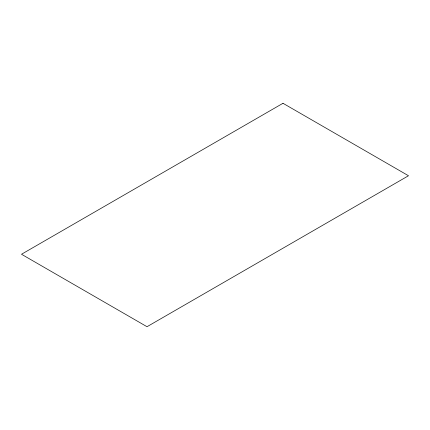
<?xml version="1.0" encoding="UTF-8"?>
<svg xmlns="http://www.w3.org/2000/svg" width="430" height="430" viewBox="0 0 430 430"><rect width="100%" height="100%" fill="white"/><g stroke="black" fill="none" stroke-linecap="round" stroke-linejoin="round"><path stroke-width="0.64" d="M282.988 103.286L21.5 254.254L147.012 326.714L408.5 175.746L282.988 103.286"/></g></svg>
